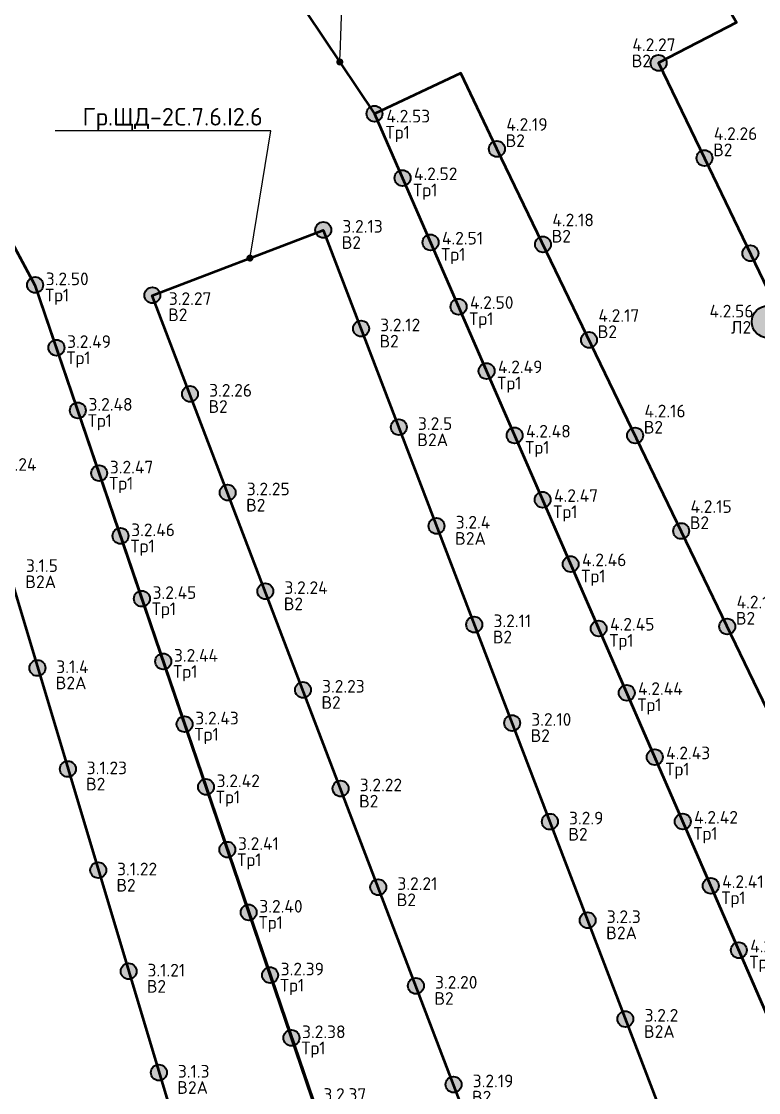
# Model space of a CAD drawing. Header units: millimetres. Extents: x -500444 to 437433, y -1435259 to 1593622.
# Drawn here: x -57722 to -47246, y -1360684 to -1345470 of the extents above; entities that cross this region are included whole.
import ezdxf
from ezdxf import colors
from ezdxf.entities.mleader import LeaderData, LeaderLine
from ezdxf.math import Vec2, Vec3

# ---------------------------------------------------------------- set-up
doc = ezdxf.new("R2010")
doc.units = ezdxf.units.MM
for name, color, linetype, lineweight in [('_Гр.ЩД-2C.7.6.I2.5', 6, 'Continuous', 50), ('_Гр.ЩД-2C.7.6.I2.6', 6, 'Continuous', 50), ('_Гр.ЩД-2C.7.6.I2.7', 6, 'Continuous', 50), ('_Гр.ЩД-2C.7.6.I2.8', 6, 'Continuous', 50), ('_Гр.ЩД-2C.7.6.I3.1', 6, 'Continuous', 50), ('_Гр.ЩД-2C.7.6.I3.2', 6, 'Continuous', 50), ('_Гр.ЩД-2C.7.6.I4.7', 6, 'Continuous', 50), ('_Гр.ЩД-2C.7.6.I4.8', 6, 'Continuous', 50), ('A-ANNO-DIMS', 7, 'Continuous', 9), ('Светильники аварийные', 1, 'Continuous', 40)]:
    doc.layers.add(name, color=color, linetype=linetype, lineweight=lineweight)
doc.layers.add('DLX_LUM 7', color=7, linetype='Continuous', lineweight=40, true_color=0xfb1804)
doc.layers.add('сВЕтильники', color=7, linetype='Continuous', lineweight=40, true_color=0x0000f0)
doc.layers.add('Вставка', color=252, linetype='Continuous')
doc.styles.add('GOST 2.304', font='')
doc.styles.add('ISOCPEUR', font='isocpeur.ttf', dxfattribs={"height": 250})
doc.styles.add('TableTextStyle', font='isocpeur.ttf', dxfattribs={"width": 0.9})
doc.styles.get('GOST 2.304').set_extended_font_data('GOST Common')
doc.linetypes.add('Truba', pattern='A,3e-05,[4,MSH_7,S=1,R=0,X=0,Y=0],-3.022072', length=3.022102)
doc.dimstyles.new('М-200', dxfattribs={"dimtxt": 400, "dimasz": 160, "dimexe": 200, "dimexo": 400, "dimgap": 50, "dimtad": 1, "dimdec": 0, "dimzin": 0, "dimdsep": 46, "dimtxsty": 'GOST 2.304', "dimblk": 'ARCHTICK', "dimcen": 180, "dimdle": 200, "dimadec": 0, "dimazin": 0, "dimtfac": 1, "dimtdec": 0, "dimtmove": 1, "dimatfit": 0, "dimfxl": 1, "dimtolj": 1, "dimtzin": 0, "dimarcsym": 0})

# ---------------------------------------------------------------- blocks, each defined once
blk = doc.blocks.new('_ArchTick')
at = {"color": 0, "linetype": 'ByBlock', "const_width": 0.15}
blk.add_lwpolyline([(-0.5, -0.5), (0.5, 0.5)], dxfattribs=at)
blk = doc.blocks.new('*D41')
at = {"layer": 'A-ANNO-DIMS', "color": 0, "lineweight": -2, "transparency": 16777216}
blk.add_arc((-165703.7676731799, -113309.3101140604), 107894.1889250758, 269.9999981265246, 325.9999989582677, dxfattribs=at)
at = {"layer": 'Defpoints', "color": 0, "lineweight": 30, "transparency": 16777216}
for p in [(-165703.7676731799, -113309.3091635258), (-165703.7668851693, -113309.3106455803), (-75741.26265267245, -173989.7883267059), (-131170.9544618714, -215527.9034105485), (-165703.7712240207, -221903.312837654)]:
    blk.add_point(p, dxfattribs=at)
at = {"layer": 'A-ANNO-DIMS', "color": 0, "lineweight": -2, "transparency": 16777216, "xscale": 160, "yscale": 160, "zscale": 160}
for p, rotation in [((-76255.43229090606, -173642.9765130139), 55.99999895826774), ((-165703.771201138, -221203.4990391362), 179.9999981265246)]:
    blk.add_blockref('_ArchTick', p, dxfattribs=dict(at, rotation=rotation))
at = {"layer": 'A-ANNO-DIMS', "color": 0, "transparency": 16777216, "insert": (-114299.5111252726, -207821.9792714138), "char_height": 400, "attachment_point": 5, "rotation": 28.54121534937681, "style": 'GOST 2.304'}
blk.add_mtext('\\A1;56,0%%D', dxfattribs=at)
blk = doc.blocks.new('A$Cab2378fa')
at = {"lineweight": 25}
h = blk.add_hatch(color=256, dxfattribs=at)
h.paths.add_polyline_path([(162.3200226016343, -156.8074341095053, 0.442338187719691), (147.8289509192109, 177.7930304361507), (0, 0)])
h.paths.add_polyline_path([(-141.563621815294, -170.2577550872229), (0, 0), (-163.1532956101, 157.6124081457965, 0.4300962011212718)])
at = {"lineweight": 25, "true_color": 0xfff5f5}
h = blk.add_hatch(color=7, dxfattribs=at)
h.dxf.hatch_style = 1
h.paths.add_polyline_path([(0, 0), (-141.563621815294, -170.2577550872229, 0.1749231821694599), (2.967164162546396, -222.4173093796708, 0.1978084390242711), (162.3200226016343, -156.8074341095053)])
h.paths.add_polyline_path([(-163.1532956101, 157.6124081457965), (-0.005006659775972366, 0.004836623556911945), (147.8183996863663, 177.8018198814243, 0.1753976429270719), (2.967164162546396, 230.2278007939458, 0.2090141411030591)])
blk.add_circle((2.967164162546396, 3.905245705973357), 226.3225550869645)
blk = doc.blocks.new('Гр.ЩД-2C.7.6.I2.5')
at = {"layer": '_Гр.ЩД-2C.7.6.I2.5', "color": 18, "true_color": 0x000000, "style": 'TableTextStyle'}
for s, p in [('B2A', (29698.31588162553, 32834.47640193137)), ('B2A', (30130.08866098587, 31397.92690645065)), ('В2', (30561.8614403462, 29961.37741096993)), ('В2', (30993.63421970654, 28524.82791548921)), ('В2', (31425.40699906688, 27088.27842000849)), ('B2A', (31857.17977842721, 25651.72892452776))]:
    blk.add_text(s, height=180, dxfattribs=at).set_placement(p)
at = {"layer": '_Гр.ЩД-2C.7.6.I2.5', "ltscale": 100, "style": 'TableTextStyle'}
for tag, p in [('55', (23877.92420016303, 38200.38298297301, 6620)), ('В2', (28844.77032290488, 35937.57539289282)), ('ТР1', (24657.39526509553, 35359.58207852789)), ('В2', (26349.76200476092, 35205.97005487257)), ('В2', (29276.5431022652, 34501.0258974121)), ('ТР1', (24982.11917851349, 34103.76507965522)), ('В2', (26781.5347532117, 33769.42057535076)), ('ТР1', (25153.16861386465, 33442.25916744652)), ('B2A', (29708.31588162553, 33064.47640193137)), ('ТР1', (25285.02849643226, 32894.58518725308)), ('ТР1', (25431.11771200907, 32367.33617025474)), ('В2', (27213.30750166248, 32332.87109582918)), ('ТР1', (25624.54832373744, 31619.27469318639)), ('B2A', (30140.08866098589, 31627.92690645065)), ('В2', (27645.08025011326, 30896.32161630737)), ('ТР1', (25870.47636119208, 30668.18794788304)), ('В2', (30571.86144034618, 30191.37741096993)), ('ТР1', (26121.99721262972, 29695.47190279211)), ('В2', (28076.85299856403, 29459.77213678556)), ('В2', (31003.63421970654, 28754.82791548921)), ('ТР1', (26451.08055485583, 28422.79552099016)), ('В2', (28508.62574701481, 28023.22265726374)), ('ТР1', (26755.88991022938, 27243.99484116212)), ('В2', (31435.40699906689, 27318.27842000849)), ('ТР1', (26946.70154871438, 26506.06181778247)), ('В2', (28940.39849546559, 26586.67317774217)), ('B2A', (31867.17977842719, 25881.72892452776)), ('ТР1', (27138.87014396257, 25762.88098449539)), ('В2', (29372.17124391637, 25150.12369822036)), ('ТР1', (27319.68736664341, 25011.20800970332)), ('ТР1', (27493.61009667169, 24338.59009696357)), ('B2A', (32298.95255778755, 24445.17942904704)), ('ТР1', (27628.23358776724, 23817.95560846571)), ('В2', (29803.94399236715, 23713.57421869854)), ('ТР1', (27784.1491976659, 23281.62984986766)), ('В2', (32730.7253371479, 23008.62993356632)), ('ТР1', (27918.70824968735, 22761.24456902384)), ('В2', (30235.71674081789, 22277.02473917673)), ('ТР1', (28116.1506807441, 21983.40722218598)), ('В2', (33162.4981165082, 21572.0804380856)), ('ТР1', (28323.43087322747, 21181.78474076721)), ('В2', (30667.4894892687, 20840.47525965516)), ('ТР1', (28495.69067272708, 20515.59794178139)), ('B2A', (33594.27089586855, 20135.53094260488)), ('ТР1', (28670.94030170645, 19837.84846284147)), ('В2', (31099.26223771948, 19403.92578013334)), ('ТР1', (28815.12654343522, 19280.23158929287)), ('B2A', (34026.04367522891, 18698.98144712416)), ('ТР1', (28969.07165113535, 18684.87388647324)), ('ТР1', (29116.614037117, 18114.27767007612)), ('В2', (31531.03498617026, 17967.37630061153)), ('ТР1', (29252.32601711906, 17559.08557339269)), ('ТР1', (29487.38665665624, 16473.57469661022))]:
    blk.add_attdef(tag, p, '', height=180, dxfattribs=at)
blk = doc.blocks.new('Гр.ЩД-2C.7.6.I2.6')
at = {"layer": '_Гр.ЩД-2C.7.6.I2.6', "color": 18, "true_color": 0x000000, "style": 'TableTextStyle'}
for s, p in [('В2', (34195.61121293235, 37653.09784050519)), ('Тр1', (29979.83040270314, 36907.07211924461)), ('В2', (31728.93753833896, 36626.87701286818)), ('В2', (34732.37095097392, 36252.342429179)), ('Тр1', (30283.37919156003, 36015.90006136941)), ('В2', (32301.72709712046, 35324.16241300991)), ('Тр1', (30586.92798041692, 35124.72800349444)), ('B2A', (35269.13068901549, 34851.58701785258)), ('Тр1', (30890.47676927381, 34233.55594561924)), ('В2', (32836.78888314994, 33922.83836106956)), ('B2A', (35805.89042705705, 33450.83160652639)), ('Тр1', (31194.0255581307, 33342.38388774428)), ('Тр1', (31497.57434698759, 32451.21182986931)), ('В2', (33371.85066917944, 32521.51430912921)), ('В2', (36342.65016509862, 32050.07619520021)), ('Тр1', (31801.12313584449, 31560.03977199411)), ('В2', (33906.91245520893, 31120.19025718886)), ('Тр1', (32104.67192470138, 30668.86771411914)), ('В2', (36879.40990314019, 30649.32078387379)), ('Тр1', (32408.22071355827, 29777.69565624394)), ('В2', (34441.97424123843, 29718.86620524852)), ('В2', (37416.16964118174, 29248.5653725476)), ('Тр1', (32711.76950241517, 28886.52359836898)), ('В2', (34977.03602726792, 28317.54215330817)), ('Тр1', (33015.31829127205, 27995.35154049378)), ('B2A', (37952.92937922331, 27847.80996122141)), ('Тр1', (33318.86708012895, 27104.17948261881)), ('В2', (35512.09781329741, 26916.21810136782)), ('B2A', (38489.68911726488, 26447.05454989499)), ('Тр1', (33622.41586898585, 26213.00742474361)), ('В2', (36047.15959932691, 25514.89404942747))]:
    blk.add_text(s, height=180, dxfattribs=at).set_placement(p)
at = {"layer": '_Гр.ЩД-2C.7.6.I2.6', "ltscale": 100, "style": 'TableTextStyle'}
for tag, p in [('55', (28916.03708672496, 39744.3875146769, 6620)), ('В2', (34205.61121293234, 37883.09784050519)), ('ТР1', (29989.83040270316, 37137.07211924461)), ('В2', (31738.93753833896, 36856.87701286818)), ('В2', (34742.3709509739, 36482.342429179)), ('ТР1', (30293.37919156005, 36245.90006136941)), ('В2', (32311.72709712044, 35554.16241300991)), ('ТР1', (30596.92798041693, 35354.72800349444)), ('B2A', (35279.13068901551, 35081.58701785258)), ('ТР1', (30900.47676927382, 34463.55594561924)), ('В2', (32846.78888314993, 34152.83836106956)), ('B2A', (35815.89042705706, 33680.83160652639)), ('ТР1', (31204.02555813071, 33572.38388774428)), ('В2', (33381.85066917942, 32751.51430912921)), ('ТР1', (31507.5743469876, 32681.21182986931)), ('В2', (36352.65016509862, 32280.07619520021)), ('ТР1', (31811.12313584449, 31790.03977199411)), ('В2', (33916.91245520896, 31350.19025718886)), ('ТР1', (32114.67192470138, 30898.86771411914)), ('В2', (36889.40990314017, 30879.32078387379)), ('ТР1', (32418.22071355827, 30007.69565624394)), ('В2', (34451.97424123845, 29948.86620524852)), ('В2', (37426.16964118172, 29478.5653725476)), ('ТР1', (32721.76950241516, 29116.52359836898)), ('В2', (34987.03602726794, 28547.54215330817)), ('ТР1', (33025.31829127205, 28225.35154049378)), ('B2A', (37962.92937922328, 28077.80996122141)), ('ТР1', (33328.86708012894, 27334.17948261881)), ('В2', (35522.09781329743, 27146.21810136782)), ('B2A', (38499.68911726489, 26677.05454989499)), ('ТР1', (33632.41586898583, 26443.00742474361)), ('В2', (36057.15959932691, 25744.89404942747)), ('ТР1', (33935.96465784272, 25551.83536686865)), ('В2', (39036.44885530644, 25276.29913856881)), ('ТР1', (34239.51344669961, 24660.66330899368)), ('В2', (36592.2213853564, 24343.56999748689)), ('В2', (39573.208593348, 23875.54372724239)), ('ТР1', (34543.0622355565, 23769.49125111848)), ('ТР1', (34846.61102441339, 22878.31919324351)), ('В2', (37127.28317138589, 22942.24594554654)), ('В2', (40109.96833138955, 22474.7883159162)), ('ТР1', (35150.15981327028, 21987.14713536832)), ('В2', (37662.34495741538, 21540.9218936062)), ('ТР1', (35453.70860212717, 21095.97507749335)), ('B2A', (40646.72806943116, 21074.03290459001)), ('ТР1', (35757.25739098406, 20204.80301961815)), ('В2', (38197.40674344487, 20139.59784166585)), ('B2A', (41183.48780747272, 19673.27749326359)), ('ТР1', (36060.80617984095, 19313.63096174318)), ('В2', (38732.46852947435, 18738.2737897255)), ('ТР1', (36364.35496869789, 18422.45890386822))]:
    blk.add_attdef(tag, p, '', height=180, dxfattribs=at)
blk = doc.blocks.new('_Dot')
at = {"color": 0, "linetype": 'ByBlock', "lineweight": -2}
blk.add_line((-0.5, 0), (-1, 0), dxfattribs=at)
at = {"color": 0, "linetype": 'ByBlock', "const_width": 0.5}
blk.add_lwpolyline([(-0.25, 0, 1), (0.25, 0, 1)], format="xyb", close=True, dxfattribs=at)
blk = doc.blocks.new('Гр.ЩД-2C.7.6.I3.2')
at = {"layer": '_Гр.ЩД-2C.7.6.I3.2', "color": 18, "true_color": 0x000000, "style": 'TableTextStyle'}
for s, p in [('В2', (38316.51232587777, 40232.88463656465)), ('Тр1', (34819.84526298544, 39218.56041888264)), ('В2', (36524.31083898928, 39100.02358852071)), ('В2', (39474.03708639296, 38969.56568215555)), ('Тр1', (35211.31975141548, 38399.08780043013)), ('В2', (37178.86899630593, 37743.32252103835)), ('Тр1', (35609.54424521367, 37485.15147116105)), ('Тр1', (36007.87117453013, 36570.9800495184)), ('В2', (37833.42715362257, 36386.62145355577)), ('Л2', (39727.4174465676, 36449.00947234686)), ('Тр1', (36405.99323281004, 35657.27881262312)), ('В2', (38487.9853109392, 35029.92038607341)), ('Тр1', (36804.21772660823, 34743.34248335403)), ('Тр1', (37202.44222040642, 33829.40615408495)), ('В2', (39142.54346825585, 33673.21931859083)), ('Тр1', (37600.66671420461, 32915.46982481587)), ('В2', (39797.10162557249, 32316.51825110847)), ('Тр1', (37998.89120800279, 32001.53349554678)), ('Тр1', (38397.11570180098, 31087.59716627793)), ('Тр1', (38795.34019559917, 30173.66083700885)), ('Тр1', (39193.56468939735, 29259.72450773977)), ('Тр1', (39591.78918319553, 28345.78817847068)), ('Тр1', (39990.01367699373, 27431.8518492016))]:
    blk.add_text(s, height=180, dxfattribs=at).set_placement(p)
at = {"layer": '_Гр.ЩД-2C.7.6.I3.2', "ltscale": 100, "style": 'TableTextStyle'}
for tag, p in [('55', (38380.1604280703, 44191.37361975154, 6620)), ('55', (33372.6535632997, 41870.4765772908, 6620)), ('В2', (38326.51232587775, 40462.88463656465)), ('ТР1', (34829.84526298546, 39448.56041888264)), ('В2', (36534.31083898929, 39330.02358852071)), ('В2', (39484.03708639294, 39199.56568215555)), ('ТР1', (35221.31975141547, 38629.08780043013)), ('В2', (37188.86899630593, 37973.32252103835)), ('ТР1', (35619.54424521369, 37715.15147116105)), ('B2A', (40136.33718046169, 37847.54463333334)), ('ТР1', (36017.87117453014, 36800.9800495184)), ('Л2', (39421.51901497519, 36679.00947234686)), ('В2', (37843.42715362257, 36616.62145355577)), ('B2A', (40788.63727453044, 36495.5235845109)), ('ТР1', (36415.99323281007, 35887.27881262312)), ('В2', (38497.98531093921, 35259.92038607341)), ('В2', (41440.93736859919, 35143.50253568846)), ('ТР1', (36814.21772660823, 34973.34248335403)), ('ТР1', (37212.44222040639, 34059.40615408495)), ('В2', (39152.54346825586, 33903.21931859083)), ('В2', (42093.23746266794, 33791.48148686602)), ('ТР1', (37610.66671420461, 33145.46982481587)), ('В2', (39807.1016255725, 32546.51825110847)), ('В2', (42745.53755673669, 32439.46043804358)), ('ТР1', (38008.89120800282, 32231.53349554678)), ('Л2', (43167.37356539328, 31691.40118195838)), ('ТР1', (38407.11570180098, 31317.59716627793)), ('В2', (40461.65978288914, 31189.81718362588)), ('B2A', (43397.83765080544, 31087.43938922114)), ('ТР1', (38805.34019559914, 30403.66083700885)), ('В2', (41116.21794020578, 29833.1161161433)), ('B2A', (44050.13774487418, 29735.4183403987)), ('ТР1', (39203.56468939736, 29489.72450773977)), ('ТР1', (39601.78918319552, 28575.78817847068)), ('В2', (41770.77609752242, 28476.41504866094)), ('В2', (44702.43783894293, 28383.39729157626)), ('ТР1', (46603.74654033787, 28412.75404567388)), ('ТР1', (46712.75458345668, 28214.13431974687)), ('ТР1', (46821.7626265755, 28015.51459381985)), ('ТР1', (46930.77066969431, 27816.89486789261)), ('ТР1', (40000.01367699374, 27661.8518492016)), ('В2', (42425.33425483906, 27119.71398117836)), ('В2', (45354.73793301168, 27031.37624275405)), ('ТР1', (40398.2381707919, 26747.91551993252)), ('ТР1', (47590.01669788478, 26557.85396832484)), ('ТР1', (47721.82233468718, 26304.96700604027)), ('ТР1', (47853.62797148958, 26052.08004375594)), ('ТР1', (47985.43360829198, 25799.1930814716)), ('В2', (46007.03802708043, 25679.35519393161)), ('ТР1', (48117.23924509437, 25546.30611918727)), ('В2', (42237.61416886731, 25525.61598221143)), ('ТР1', (48626.49183330558, 24608.43227062467)), ('B2A', (46659.33812114918, 24327.33414510917)), ('ТР1', (48761.06482462231, 24383.05178015539)), ('В2', (42892.17232618395, 24168.91491472907)), ('В2', (43603.74292880869, 22743.54022628791)), ('B2A', (46446.2727626433, 22772.28135052975)), ('В2', (45128.1901131585, 21506.90188470786))]:
    blk.add_attdef(tag, p, '', height=180, dxfattribs=at)
blk = doc.blocks.new('Оси200')
at = {"layer": 'A-ANNO-DIMS', "color": 253}
dim = blk.add_angular_dim_2l(base=(-131170.9544618714, -215527.9034105485), line1=((-165703.7668851693, -113309.3106455803), (-75741.26265267248, -173989.7883267059)), line2=((-165703.7676731799, -113309.3091635258), (-165703.7712240207, -221903.312837654)), text='56,0%%D', dimstyle='М-200', override={"dimadec": 2, "dimtmove": 2}, dxfattribs=at)
dim.commit()
dim.dimension.update_dxf_attribs({"geometry": '*D41', "text_midpoint": (-114299.5111252726, -207821.9792714138), "dimtype": 130})
blk = doc.blocks.new('A$C20f07326')
at = {"layer": 'A-ANNO-DIMS', "color": 253}
blk.add_blockref('Оси200', (404603.7451010537, 213803.6186243605), dxfattribs=at)

msp = doc.modelspace()

# ---------------------------------------------------------------- block references
at = {"layer": 'Вставка', "linetype": 'Truba', "lineweight": 30, "ltscale": 100}
msp.add_blockref('A$C20f07326', (-318165.7160383407, -1386353.613174126), dxfattribs=at)

# ---------------------------------------------------------------- next in the draw order: linework, layer by layer
at = {"layer": '_Гр.ЩД-2C.7.6.I2.5', "ltscale": 100}
msp.add_lwpolyline([(-64222.1456217251, -1334555.385940097), (-63393.50372606746, -1337708.571480975), (-66165.9188340716, -1338399.812112263), (-66347.39358668178, -1338429.638156079), (-65856.40419513128, -1340344.686450846), (-63852.48681522541, -1348337.708593886), (-62841.48863923631, -1350971.107444463), (-58024.55155129777, -1369667.572668434), (-55889.36694420129, -1369066.68922079), (-56102.42754090838, -1368312.154159011), (-61283.70052231772, -1351073.56040475), (-58788.69220414775, -1350341.955069133), (-53610.38601598828, -1367584.454260607)], dxfattribs=at)
at = {"layer": '_Гр.ЩД-2C.7.6.I2.6', "ltscale": 100}
msp.add_lwpolyline([(-64222.14562172507, -1334555.385940097), (-63393.50372606746, -1337708.571480975), (-61990.05617629469, -1337234.440599583), (-61480.48707462482, -1338949.814917128), (-58810.24352801598, -1346835.024051305), (-57529.21735572044, -1349215.073460908), (-51135.21460664354, -1367932.010612187), (-51019.50277769193, -1368279.667934701), (-48905.34658523162, -1367576.366273), (-55862.63338569627, -1349361.106220628), (-53433.67302744478, -1348433.666171932), (-46457.28001498766, -1366645.439142026)], dxfattribs=at)
at = {"layer": '_Гр.ЩД-2C.7.6.I2.7', "ltscale": 100}
msp.add_lwpolyline([(-64222.14562172505, -1334555.385940097), (-63393.50372606746, -1337708.571480975), (-61990.05617629469, -1337234.440599583), (-58813.21069217853, -1346838.929297011), (-57529.21735572044, -1349215.073460908), (-51153.20920764445, -1367927.734053431), (-50169.14732807325, -1370800.489558146)], dxfattribs=at)
at = {"layer": '_Гр.ЩД-2C.7.6.I2.8', "ltscale": 100}
msp.add_lwpolyline([(-64222.14562172504, -1334555.385940097), (-63393.50372606746, -1337708.571480975), (-61987.09941816016, -1337243.379702925), (-57897.11045126392, -1335774.921548428), (-57194.63150270308, -1337489.604232748), (-53913.33190692223, -1344978.876285191), (-52704.09380560736, -1346780.701413983), (-44741.08751172484, -1365061.380622217), (-44143.70289136365, -1366431.824870252), (-41271.61578568722, -1365117.963918318), (-40509.40476465729, -1366943.532745667), (-38105.77849519334, -1365789.63848084), (-37575.00914704881, -1366787.876090703), (-39995.05118501268, -1367946.762046513), (-39502.32397072413, -1369940.70572213), (-36064.80368666872, -1368289.23094842), (-35320.24875232454, -1368494.151247506), (-34878.70528007943, -1369323.99422188)], dxfattribs=at)
at = {"layer": '_Гр.ЩД-2C.7.6.I3.1', "ltscale": 100}
msp.add_lwpolyline([(-64222.1456217252, -1334555.385940097), (-63393.50372606746, -1337708.571480975), (-57897.11045126392, -1335774.921548428), (-57191.66433854053, -1337485.698987042), (-53913.33190692223, -1344978.876285191), (-52704.09380560736, -1346780.701413983), (-44143.70289136365, -1366431.824870252), (-43318.52642297526, -1368324.840368429), (-41823.0998961822, -1367577.058428858), (-41062.6874323766, -1368464.274980957), (-42430.06763270753, -1369124.953906668)], dxfattribs=at)
at = {"layer": '_Гр.ЩД-2C.7.6.I3.2', "ltscale": 100}
for points in [[(-49312.77390934162, -1342493.39401869), (-47561.44178886867, -1345486.416267911), (-48667.30948995342, -1346059.235624163), (-48015.00939588467, -1347413.209295838), (-47060.12830577046, -1349400.353087883)], [(-45075.19580767786, -1359493.061007653), (-50964.73564144636, -1347280.798777458), (-51476.36894980446, -1346203.988842051), (-52704.09380560736, -1346780.701413983), (-47130.43447451397, -1359577.762646603)]]:
    msp.add_lwpolyline(points, dxfattribs=at)
at = {"layer": '_Гр.ЩД-2C.7.6.I4.7', "ltscale": 100}
msp.add_lwpolyline([(-64222.14562172498, -1334555.385940097), (-63393.50372606746, -1337708.571480975), (-57897.1104512628, -1335774.921548431), (-53913.33190692223, -1344978.876285191), (-52704.09380560736, -1346780.701413983), (-44143.70289136365, -1366431.824870252), (-41271.61578568722, -1365117.963918318), (-38001.6500741482, -1363465.77003), (-36567.60142201395, -1362686.107044816), (-35675.57193976365, -1364475.078504614), (-34178.66794249429, -1363586.744896488), (-33506.04801133267, -1364528.03280156), (-35102.33581274029, -1365447.112140788), (-35928.42643942311, -1365911.72116626), (-35006.50194610836, -1367735.914299458), (-31711.18873176949, -1365796.921843959), (-30454.28248647668, -1367210.775786558), (-30968.27019692573, -1367068.104917039), (-31142.51564576107, -1367166.407783586), (-31524.23051764555, -1367389.428079491), (-32044.64351739868, -1367696.815492541), (-32209.20216226023, -1368262.125712954), (-33807.43642095778, -1369164.584508467)], dxfattribs=at)
at = {"layer": '_Гр.ЩД-2C.7.6.I4.8', "ltscale": 100}
msp.add_lwpolyline([(-64222.1456217252, -1334555.385940097), (-63393.50372606746, -1337708.571480975), (-61995.97636766926, -1337216.916581627), (-57897.11045126453, -1335774.921548427), (-53913.33190692252, -1344978.876285191), (-52704.09380560736, -1346780.701413983), (-44143.70289137468, -1366431.824870226), (-41271.61578568722, -1365117.963918318), (-38001.65007414819, -1363465.77003), (-36567.60142201389, -1362686.107044816), (-31824.48621829546, -1359851.304900785), (-29395.60272403502, -1363639.526043613)], dxfattribs=at)

# ---------------------------------------------------------------- next in the draw order: block references
at = {"layer": '_Гр.ЩД-2C.7.6.I2.5'}
ref = msp.add_blockref('Гр.ЩД-2C.7.6.I2.5', (-87365.71603844142, -1386353.668416946), dxfattribs=at)
ref.add_attrib('B2A', '3.1.3', (-55498.53626001423, -1360471.939492418), dxfattribs={"ltscale": 100, "height": 180, "style": 'TableTextStyle'})
ref.add_attrib('B2A', '3.1.4', (-57225.62737745553, -1354725.741510495), dxfattribs={"ltscale": 100, "height": 180, "style": 'TableTextStyle'})
ref.add_attrib('B2A', '3.1.5', (-57657.40015681589, -1353289.192015015), dxfattribs={"ltscale": 100, "height": 180, "style": 'TableTextStyle'})
ref.add_attrib('В2', '3.1.21', (-55930.30903937452, -1359035.389996937), dxfattribs={"ltscale": 100, "height": 180, "style": 'TableTextStyle'})
ref.add_attrib('В2', '3.1.22', (-56362.08181873488, -1357598.840501457), dxfattribs={"ltscale": 100, "height": 180, "style": 'TableTextStyle'})
ref.add_attrib('В2', '3.1.23', (-56793.85459809523, -1356162.291005976), dxfattribs={"ltscale": 100, "height": 180, "style": 'TableTextStyle'})
ref.add_attrib('В2', '3.1.24', (-58089.17293617621, -1351852.642519534), dxfattribs={"ltscale": 100, "height": 180, "style": 'TableTextStyle'})
at = {"layer": '_Гр.ЩД-2C.7.6.I2.6'}
ref = msp.add_blockref('Гр.ЩД-2C.7.6.I2.6', (-87365.71603844142, -1386353.668416946), dxfattribs=at)
ref.add_attrib('ТР1', '3.2.37', (-53429.7513805987, -1360801.833050077), dxfattribs={"ltscale": 100, "height": 180, "style": 'TableTextStyle'})
ref.add_attrib('ТР1', '3.2.38', (-53733.30016945559, -1359910.660992202), dxfattribs={"ltscale": 100, "height": 180, "style": 'TableTextStyle'})
ref.add_attrib('ТР1', '3.2.39', (-54036.84895831248, -1359019.488934327), dxfattribs={"ltscale": 100, "height": 180, "style": 'TableTextStyle'})
ref.add_attrib('ТР1', '3.2.40', (-54340.39774716937, -1358128.316876452), dxfattribs={"ltscale": 100, "height": 180, "style": 'TableTextStyle'})
ref.add_attrib('ТР1', '3.2.41', (-54643.94653602625, -1357237.144818577), dxfattribs={"ltscale": 100, "height": 180, "style": 'TableTextStyle'})
ref.add_attrib('ТР1', '3.2.42', (-54947.49532488314, -1356345.972760702), dxfattribs={"ltscale": 100, "height": 180, "style": 'TableTextStyle'})
ref.add_attrib('ТР1', '3.2.43', (-55251.04411374003, -1355454.800702827), dxfattribs={"ltscale": 100, "height": 180, "style": 'TableTextStyle'})
ref.add_attrib('ТР1', '3.2.44', (-55554.59290259692, -1354563.628644952), dxfattribs={"ltscale": 100, "height": 180, "style": 'TableTextStyle'})
ref.add_attrib('ТР1', '3.2.45', (-55858.14169145381, -1353672.456587077), dxfattribs={"ltscale": 100, "height": 180, "style": 'TableTextStyle'})
ref.add_attrib('ТР1', '3.2.46', (-56161.6904803107, -1352781.284529202), dxfattribs={"ltscale": 100, "height": 180, "style": 'TableTextStyle'})
ref.add_attrib('ТР1', '3.2.47', (-56465.23926916759, -1351890.112471327), dxfattribs={"ltscale": 100, "height": 180, "style": 'TableTextStyle'})
ref.add_attrib('ТР1', '3.2.48', (-56768.78805802448, -1350998.940413452), dxfattribs={"ltscale": 100, "height": 180, "style": 'TableTextStyle'})
ref.add_attrib('ТР1', '3.2.49', (-57072.33684688137, -1350107.768355577), dxfattribs={"ltscale": 100, "height": 180, "style": 'TableTextStyle'})
ref.add_attrib('ТР1', '3.2.50', (-57375.88563573826, -1349216.596297701), dxfattribs={"ltscale": 100, "height": 180, "style": 'TableTextStyle'})
ref.add_attrib('B2A', '3.2.2', (-48866.02692117653, -1359676.613867051), dxfattribs={"ltscale": 100, "height": 180, "style": 'TableTextStyle'})
ref.add_attrib('B2A', '3.2.3', (-49402.78665921814, -1358275.858455725), dxfattribs={"ltscale": 100, "height": 180, "style": 'TableTextStyle'})
ref.add_attrib('B2A', '3.2.4', (-51549.82561138435, -1352672.83681042), dxfattribs={"ltscale": 100, "height": 180, "style": 'TableTextStyle'})
ref.add_attrib('B2A', '3.2.5', (-52086.58534942591, -1351272.081399093), dxfattribs={"ltscale": 100, "height": 180, "style": 'TableTextStyle'})
ref.add_attrib('В2', '3.2.9', (-49939.54639725969, -1356875.103044398), dxfattribs={"ltscale": 100, "height": 180, "style": 'TableTextStyle'})
ref.add_attrib('В2', '3.2.10', (-50476.30613530125, -1355474.347633072), dxfattribs={"ltscale": 100, "height": 180, "style": 'TableTextStyle'})
ref.add_attrib('В2', '3.2.11', (-51013.0658733428, -1354073.592221746), dxfattribs={"ltscale": 100, "height": 180, "style": 'TableTextStyle'})
ref.add_attrib('В2', '3.2.12', (-52623.34508746752, -1349871.325987767), dxfattribs={"ltscale": 100, "height": 180, "style": 'TableTextStyle'})
ref.add_attrib('В2', '3.2.13', (-53160.10482550907, -1348470.570576441), dxfattribs={"ltscale": 100, "height": 180, "style": 'TableTextStyle'})
ref.add_attrib('В2', '3.2.19', (-51308.5564391145, -1360608.774367518), dxfattribs={"ltscale": 100, "height": 180, "style": 'TableTextStyle'})
ref.add_attrib('В2', '3.2.20', (-51843.61822514399, -1359207.450315578), dxfattribs={"ltscale": 100, "height": 180, "style": 'TableTextStyle'})
ref.add_attrib('В2', '3.2.21', (-52378.68001117348, -1357806.126263638), dxfattribs={"ltscale": 100, "height": 180, "style": 'TableTextStyle'})
ref.add_attrib('В2', '3.2.22', (-52913.74179720297, -1356404.802211697), dxfattribs={"ltscale": 100, "height": 180, "style": 'TableTextStyle'})
ref.add_attrib('В2', '3.2.23', (-53448.80358323245, -1355003.478159757), dxfattribs={"ltscale": 100, "height": 180, "style": 'TableTextStyle'})
ref.add_attrib('В2', '3.2.24', (-53983.865369262, -1353602.154107817), dxfattribs={"ltscale": 100, "height": 180, "style": 'TableTextStyle'})
ref.add_attrib('В2', '3.2.25', (-54518.92715529149, -1352200.830055876), dxfattribs={"ltscale": 100, "height": 180, "style": 'TableTextStyle'})
ref.add_attrib('В2', '3.2.26', (-55053.98894132097, -1350799.506003936), dxfattribs={"ltscale": 100, "height": 180, "style": 'TableTextStyle'})
ref.add_attrib('В2', '3.2.27', (-55626.77850010246, -1349496.791404078), dxfattribs={"ltscale": 100, "height": 180, "style": 'TableTextStyle'})
at = {"layer": '_Гр.ЩД-2C.7.6.I3.2'}
ref = msp.add_blockref('Гр.ЩД-2C.7.6.I3.2', (-87365.71603844142, -1386353.668416946), dxfattribs=at)
ref.add_attrib('Л2', '4.2.56', (-47944.19702346623, -1349674.658944599), dxfattribs={"ltscale": 100, "height": 180, "style": 'TableTextStyle'})
ref.add_attrib('ТР1', '4.2.40', (-47365.70236144768, -1358691.816567744), dxfattribs={"ltscale": 100, "height": 180, "style": 'TableTextStyle'})
ref.add_attrib('ТР1', '4.2.41', (-47763.9268552459, -1357777.880238475), dxfattribs={"ltscale": 100, "height": 180, "style": 'TableTextStyle'})
ref.add_attrib('ТР1', '4.2.42', (-48162.15134904406, -1356863.943909206), dxfattribs={"ltscale": 100, "height": 180, "style": 'TableTextStyle'})
ref.add_attrib('ТР1', '4.2.43', (-48560.37584284227, -1355950.007579937), dxfattribs={"ltscale": 100, "height": 180, "style": 'TableTextStyle'})
ref.add_attrib('ТР1', '4.2.44', (-48958.60033664043, -1355036.071250668), dxfattribs={"ltscale": 100, "height": 180, "style": 'TableTextStyle'})
ref.add_attrib('ТР1', '4.2.45', (-49356.82483043859, -1354122.134921399), dxfattribs={"ltscale": 100, "height": 180, "style": 'TableTextStyle'})
ref.add_attrib('ТР1', '4.2.46', (-49755.04932423681, -1353208.19859213), dxfattribs={"ltscale": 100, "height": 180, "style": 'TableTextStyle'})
ref.add_attrib('ТР1', '4.2.47', (-50153.27381803503, -1352294.262262861), dxfattribs={"ltscale": 100, "height": 180, "style": 'TableTextStyle'})
ref.add_attrib('ТР1', '4.2.48', (-50551.49831183319, -1351380.325933592), dxfattribs={"ltscale": 100, "height": 180, "style": 'TableTextStyle'})
ref.add_attrib('ТР1', '4.2.49', (-50949.72280563135, -1350466.389604323), dxfattribs={"ltscale": 100, "height": 180, "style": 'TableTextStyle'})
ref.add_attrib('ТР1', '4.2.50', (-51347.84486391128, -1349552.688367428), dxfattribs={"ltscale": 100, "height": 180, "style": 'TableTextStyle'})
ref.add_attrib('ТР1', '4.2.51', (-51746.17179322772, -1348638.516945785), dxfattribs={"ltscale": 100, "height": 180, "style": 'TableTextStyle'})
ref.add_attrib('ТР1', '4.2.52', (-52144.39628702594, -1347724.580616516), dxfattribs={"ltscale": 100, "height": 180, "style": 'TableTextStyle'})
ref.add_attrib('ТР1', '4.2.53', (-52535.87077545596, -1346905.107998063), dxfattribs={"ltscale": 100, "height": 180, "style": 'TableTextStyle'})
ref.add_attrib('В2', '4.2.14', (-47558.61441286892, -1353807.150165837), dxfattribs={"ltscale": 100, "height": 180, "style": 'TableTextStyle'})
ref.add_attrib('В2', '4.2.15', (-48213.17257018556, -1352450.449098355), dxfattribs={"ltscale": 100, "height": 180, "style": 'TableTextStyle'})
ref.add_attrib('В2', '4.2.16', (-48867.7307275022, -1351093.748030873), dxfattribs={"ltscale": 100, "height": 180, "style": 'TableTextStyle'})
ref.add_attrib('В2', '4.2.17', (-49522.28888481884, -1349737.04696339), dxfattribs={"ltscale": 100, "height": 180, "style": 'TableTextStyle'})
ref.add_attrib('В2', '4.2.18', (-50176.84704213549, -1348380.345895908), dxfattribs={"ltscale": 100, "height": 180, "style": 'TableTextStyle'})
ref.add_attrib('В2', '4.2.19', (-50831.40519945213, -1347023.644828425), dxfattribs={"ltscale": 100, "height": 180, "style": 'TableTextStyle'})
ref.add_attrib('В2', '4.2.26', (-47881.67895204847, -1347154.10273479), dxfattribs={"ltscale": 100, "height": 180, "style": 'TableTextStyle'})
ref.add_attrib('В2', '4.2.27', (-49039.20371256367, -1345890.783780381), dxfattribs={"ltscale": 100, "height": 180, "style": 'TableTextStyle'})
at = {"layer": 'DLX_LUM 7', "ltscale": 100}
msp.add_blockref('A$Cab2378fa', (-47120, -1349740), dxfattribs=at)
at = {"layer": 'сВЕтильники', "ltscale": 100, "xscale": 0.5, "yscale": 0.5, "zscale": 0.5}
for p in [(-48668.79307203469, -1346061.188247016), (-52705.57738768864, -1346782.654036836), (-50966.21922352764, -1347282.751400311), (-48016.49297796594, -1347413.209295839), (-52307.35289389043, -1347696.590366105), (-53433.67302744478, -1348433.666171932), (-51909.12840009225, -1348610.526695374), (-50311.661066211, -1348639.452467793), (-57529.21735572044, -1349215.073460908), (-55862.63338569627, -1349361.106220628), (-51510.80147077578, -1349524.698117017), (-52896.91328940321, -1349834.421583258), (-49657.10290889435, -1349996.153535276), (-57225.66856686355, -1350106.245518783), (-51112.67941249587, -1350438.399353912), (-55327.57159966679, -1350762.430272569), (-56922.11977800666, -1350997.417576658), (-52360.15355136165, -1351235.176994584), (-50714.45491869768, -1351352.335683181), (-49002.54475157771, -1351352.854602758), (-56618.57098914977, -1351888.589634533), (-54792.5098136373, -1352163.754324509), (-50316.23042489949, -1352266.27201245), (-56315.02220029287, -1352779.761692408), (-48347.98659426106, -1352709.555670241), (-49918.0059311013, -1353180.208341719), (-56011.47341143599, -1353670.933750283), (-54257.44802760781, -1353565.07837645), (-49519.78143730311, -1354094.144670988), (-47693.42843694443, -1354066.256737723), (-55707.92462257909, -1354562.105808158), (-53722.38624157831, -1354966.40242839), (-49121.55694350492, -1355008.081000258), (-55404.37583372221, -1355453.277866033), (-50749.87433723695, -1355437.443228563), (-48723.33244970673, -1355922.017329527), (-57063.08466878771, -1356090.105673908), (-55100.82704486531, -1356344.449923908), (-53187.32445554882, -1356367.72648033), (-50213.11459919538, -1356838.198639889), (-48325.10795590854, -1356835.953658796), (-54797.27825600842, -1357235.621981783), (-56631.31188942737, -1357526.655169389), (-52652.26266951933, -1357769.050532271), (-47926.88346211035, -1357749.889988065), (-54493.72946715153, -1358126.794039659), (-49676.35486115383, -1358238.954051215), (-47528.65896831216, -1358663.826317334), (-56199.53911006704, -1358963.20466487), (-54190.18067829464, -1359017.966097533), (-52117.20088348984, -1359170.374584211), (-53886.63188943775, -1359909.138155409), (-51582.13909746035, -1360571.698636151)]:
    msp.add_blockref('A$Cab2378fa', p, dxfattribs=at)
at = {"layer": 'Светильники аварийные', "ltscale": 100, "xscale": 0.5, "yscale": 0.5, "zscale": 0.5}
for p in [(-47364.1928838972, -1348765.230344661), (-51824.8773954033, -1352637.885028764), (-51288.11765736174, -1354038.64044009), (-57496.34103023125, -1354655.508801281), (-49141.07870519548, -1359641.662085395), (-55769.24991278994, -1360401.706783204)]:
    msp.add_blockref('A$Cab2378fa', p, dxfattribs=at)

# ---------------------------------------------------------------- next in the draw order: leaders
at = {"layer": '_Гр.ЩД-2C.7.6.I2.6'}
ml = msp.add_multileader_mtext('Standard', dxfattribs=at)
ml.set_content('Гр.ЩД-2C.7.6.I2.6', color=256, style='ISOCPEUR')
ml.set_leader_properties()
ml.set_arrow_properties(name='DOT')
ml.build(insert=Vec2(0, 0))
ml.multileader.update_dxf_attribs({"has_dogleg": 0, "text_left_attachment_type": 6, "text_right_attachment_type": 6, "arrow_head_size": 100})
ctx = ml.context
ctx.base_point, ctx.char_height, ctx.arrow_head_size, ctx.landing_gap_size, ctx.plane_origin = Vec3(-57054.51034638488, -1347023.91261754), 250, 100, 200, Vec3(31114.77834298904, -1219529.701819706)
ctx.left_attachment, ctx.right_attachment = 6, 6
notes = []
notes.append((ctx, [(1, (1, 1, 0), (-54171.51034638488, -1347023.91261754), (-1, 0), 8, [(1, [(-54474.24803306075, -1348830.984691603)], 0, [])])]))
ctx.mtext.insert, ctx.mtext.flow_direction = Vec3(-56854.51034638488, -1346698.91261754), 5
at = {"layer": '_Гр.ЩД-2C.7.6.I2.8'}
ml = msp.add_multileader_mtext('Standard', dxfattribs=at)
ml.set_content('Гр.ЩД-2C.7.6.I2.8', color=256, style='ISOCPEUR')
ml.set_leader_properties()
ml.set_arrow_properties(name='DOT')
ml.build(insert=Vec2(0, 0))
ml.multileader.update_dxf_attribs({"has_dogleg": 0, "text_left_attachment_type": 6, "text_right_attachment_type": 6, "arrow_head_size": 100})
ctx = ml.context
ctx.base_point, ctx.char_height, ctx.arrow_head_size, ctx.landing_gap_size, ctx.plane_origin = Vec3(-53145.02264010975, -1344577.390920022), 250, 100, 200, Vec3(35024.26604926417, -1217083.180122188)
ctx.left_attachment, ctx.right_attachment = 6, 6
notes.append((ctx, [(0, (1, 1, 0), (-53153.02264010975, -1344577.390920022), (1, 0), 8, [(1, [(-53197.07662863121, -1346046.132400965)], 0, [])])]))
ctx.mtext.insert, ctx.mtext.flow_direction = Vec3(-52945.02264010975, -1344252.390920022), 5
for ctx, leaders in notes:
    for number, flags, end, landing, length, lines in leaders:
        leader = LeaderData()
        leader.index, (leader.has_last_leader_line, leader.has_dogleg_vector, leader.attachment_direction) = number, flags
        leader.last_leader_point, leader.dogleg_vector, leader.dogleg_length = Vec3(end), Vec3(landing), length
        for number, points, colour, breaks in lines:
            line = LeaderLine()
            line.index, line.vertices, line.color, line.breaks = number, Vec3.list(points), colors.encode_raw_color(colour), breaks
            leader.lines.append(line)
        ctx.leaders.append(leader)

doc.saveas('drawing.dxf')
